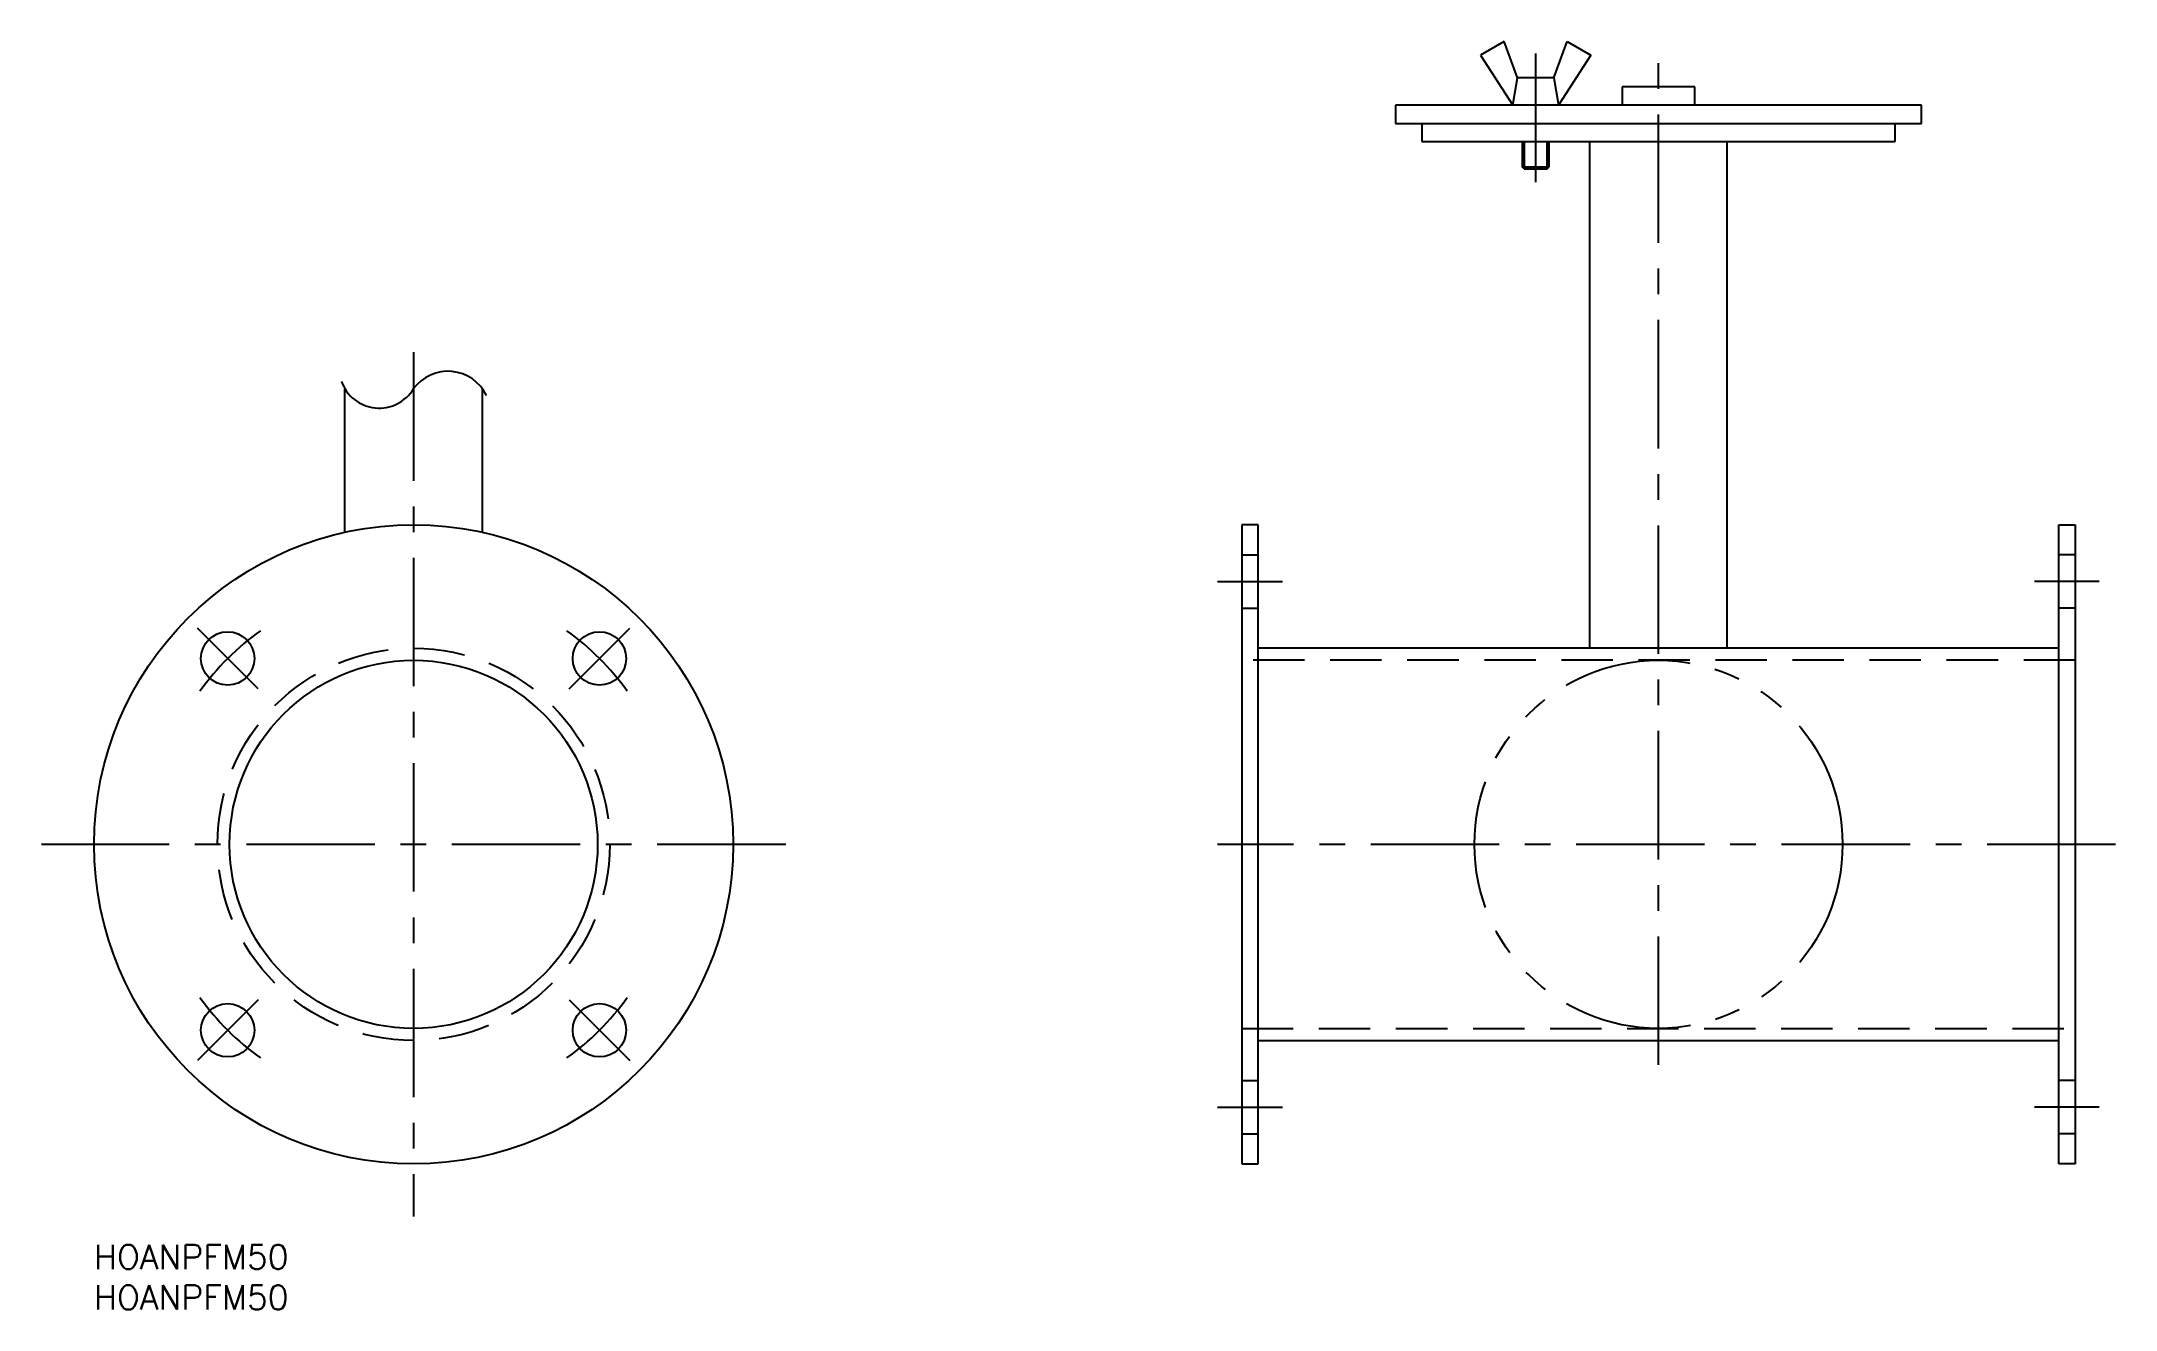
# Model space of a CAD drawing. Extents: x -6 to 250, y -8 to 149.
import ezdxf

# ---------------------------------------------------------------- set-up
doc = ezdxf.new("R2010")
doc.units = 0
doc.header["$LTSCALE"] = 0.5
for name, pattern in [('CENTER', [50.8, 31.75, -6.35, 6.35, -6.35]), ('DASHED', [19.05, 12.7, -6.35]), ('PHANTOM', [63.5, 31.75, -6.35, 6.35, -6.35, 6.35, -6.35])]:
    doc.linetypes.add(name, pattern=pattern)
for name, color, linetype in [('MSM_CENTER', 1, 'CENTER'), ('MSM_CONTINUOUS', 7, 'CONTINUOUS'), ('MSM_DASHED', 4, 'DASHED'), ('MSM_IMAGINARY', 6, 'PHANTOM'), ('MSM_NARROW', 5, 'CONTINUOUS'), ('MSM_PART_NUMBER', 7, 'CONTINUOUS')]:
    doc.layers.add(name, color=color, linetype=linetype)
doc.styles.get("Standard").update_dxf_attribs({"font": 'txt.shx', "height": 3, "bigfont": 'bigfont.shx'})

# ---------------------------------------------------------------- blocks, each defined once
blk = doc.blocks.new('*U2')
at = {"layer": 'MSM_PART_NUMBER'}
blk.add_text('HOANPFM50', height=3, dxfattribs=at).set_placement((0, -3))
blk = doc.blocks.new('*U3')
at = {"layer": 'MSM_PART_NUMBER'}
blk.add_text('HOANPFM50', height=3, dxfattribs=at).set_placement((0, -8))

msp = doc.modelspace()

# ---------------------------------------------------------------- linework, layer by layer
at = {"layer": 'MSM_CENTER'}
for p, q in [((178.21, 147.25), (178.21, 130)), ((193.4, 22.25), (193.4, 146.13)), ((39.5, 110.33), (39.5, 3.5)), ((138.9, 82), (146.9, 82)), ((247.9, 82), (239.9, 82)), ((20.27, 68.73), (12.77, 76.23)), ((58.73, 68.73), (66.23, 76.23)), ((85.5, 49.5), (-6.5, 49.5)), ((249.9, 49.5), (138.9, 49.5)), ((20.27, 30.27), (12.77, 22.77)), ((58.73, 30.27), (66.23, 22.77)), ((138.9, 17), (146.9, 17)), ((247.9, 17), (239.9, 17))]:
    msp.add_line(p, q, dxfattribs=at)
for start, end in [(125.6539, 144.3461), (35.6539, 54.3461), (215.6539, 234.3461), (305.6539, 324.3461)]:
    msp.add_arc((39.5, 49.5), 32.5, start, end, dxfattribs=at)
at = {"layer": 'MSM_CONTINUOUS'}
for p, q in [((174.33, 148.75), (171.4, 147.06)), ((175.96, 144.25), (174.33, 148.75)), ((180.46, 144.25), (182.1, 148.75)), ((182.1, 148.75), (185.02, 147.06)), ((171.4, 147.06), (175.4, 140.87)), ((185.02, 147.06), (181.03, 140.87)), ((175.4, 140.87), (175.96, 144.25)), ((180.46, 144.25), (175.96, 144.25)), ((180.46, 144.25), (181.03, 140.87)), ((197.9, 143.13), (188.9, 143.13)), ((188.9, 143.13), (188.9, 140.87)), ((197.9, 140.87), (197.9, 143.13)), ((225.9, 140.87), (160.9, 140.87)), ((160.9, 140.87), (160.9, 138.63)), ((160.9, 138.63), (225.9, 138.63)), ((164.15, 138.63), (164.15, 136.38)), ((222.65, 136.38), (222.65, 138.63)), ((225.9, 138.63), (225.9, 140.87)), ((164.15, 136.38), (222.65, 136.38)), ((176.53, 136.38), (176.53, 133.25)), ((179.9, 133.25), (179.9, 136.38)), ((184.9, 73.75), (184.9, 136.38)), ((201.9, 73.75), (201.9, 136.38)), ((176.53, 133.25), (179.9, 133.25)), ((176.78, 133), (176.53, 133.25)), ((176.78, 133), (179.65, 133)), ((179.65, 133), (179.9, 133.25)), ((31, 88.07), (31, 105.83)), ((48, 88.07), (48, 105.83)), ((143.9, 89), (141.9, 89)), ((141.9, 89), (141.9, 10)), ((143.9, 10), (143.9, 89)), ((242.9, 10), (242.9, 89)), ((242.9, 89), (244.9, 89)), ((244.9, 89), (244.9, 10)), ((242.9, 73.75), (143.9, 73.75)), ((143.9, 25.25), (242.9, 25.25)), ((141.9, 10), (143.9, 10)), ((244.9, 10), (242.9, 10))]:
    msp.add_line(p, q, dxfattribs=at)
for centre, radius in [((39.5, 49.5), 39.5), ((16.52, 72.48), 3.3), ((62.48, 72.48), 3.3), ((39.5, 49.5), 22.75), ((16.52, 26.52), 3.3), ((62.48, 26.52), 3.3)]:
    msp.add_circle(centre, radius, dxfattribs=at)
at = {"layer": 'MSM_DASHED'}
for p, q in [((141.9, 85.3), (143.9, 85.3)), ((244.9, 85.3), (242.9, 85.3)), ((141.9, 78.7), (143.9, 78.7)), ((244.9, 78.7), (242.9, 78.7)), ((244.9, 72.25), (141.9, 72.25)), ((141.9, 26.75), (244.9, 26.75)), ((141.9, 20.3), (143.9, 20.3)), ((244.9, 20.3), (242.9, 20.3)), ((141.9, 13.7), (143.9, 13.7)), ((244.9, 13.7), (242.9, 13.7))]:
    msp.add_line(p, q, dxfattribs=at)
msp.add_circle((39.5, 49.5), 24.25, dxfattribs=at)
at = {"layer": 'MSM_IMAGINARY'}
msp.add_circle((193.4, 49.5), 22.75, dxfattribs=at)
at = {"layer": 'MSM_NARROW'}
for p, q in [((176.78, 136.38), (176.78, 133)), ((179.65, 133), (179.65, 136.38))]:
    msp.add_line(p, q, dxfattribs=at)
for centre, radius, start, end in [((43.75, 102.7), 5.28, 25.5701, 143.5814), ((35.25, 108.39), 4.96, 199.4592, 328.9866)]:
    msp.add_arc(centre, radius, start, end, dxfattribs=at)

# ---------------------------------------------------------------- block references
at = {"layer": 'MSM_CONTINUOUS'}
for name in ['*U2', '*U3']:
    msp.add_blockref(name, (0, 0), dxfattribs=at)

doc.saveas('drawing.dxf')
